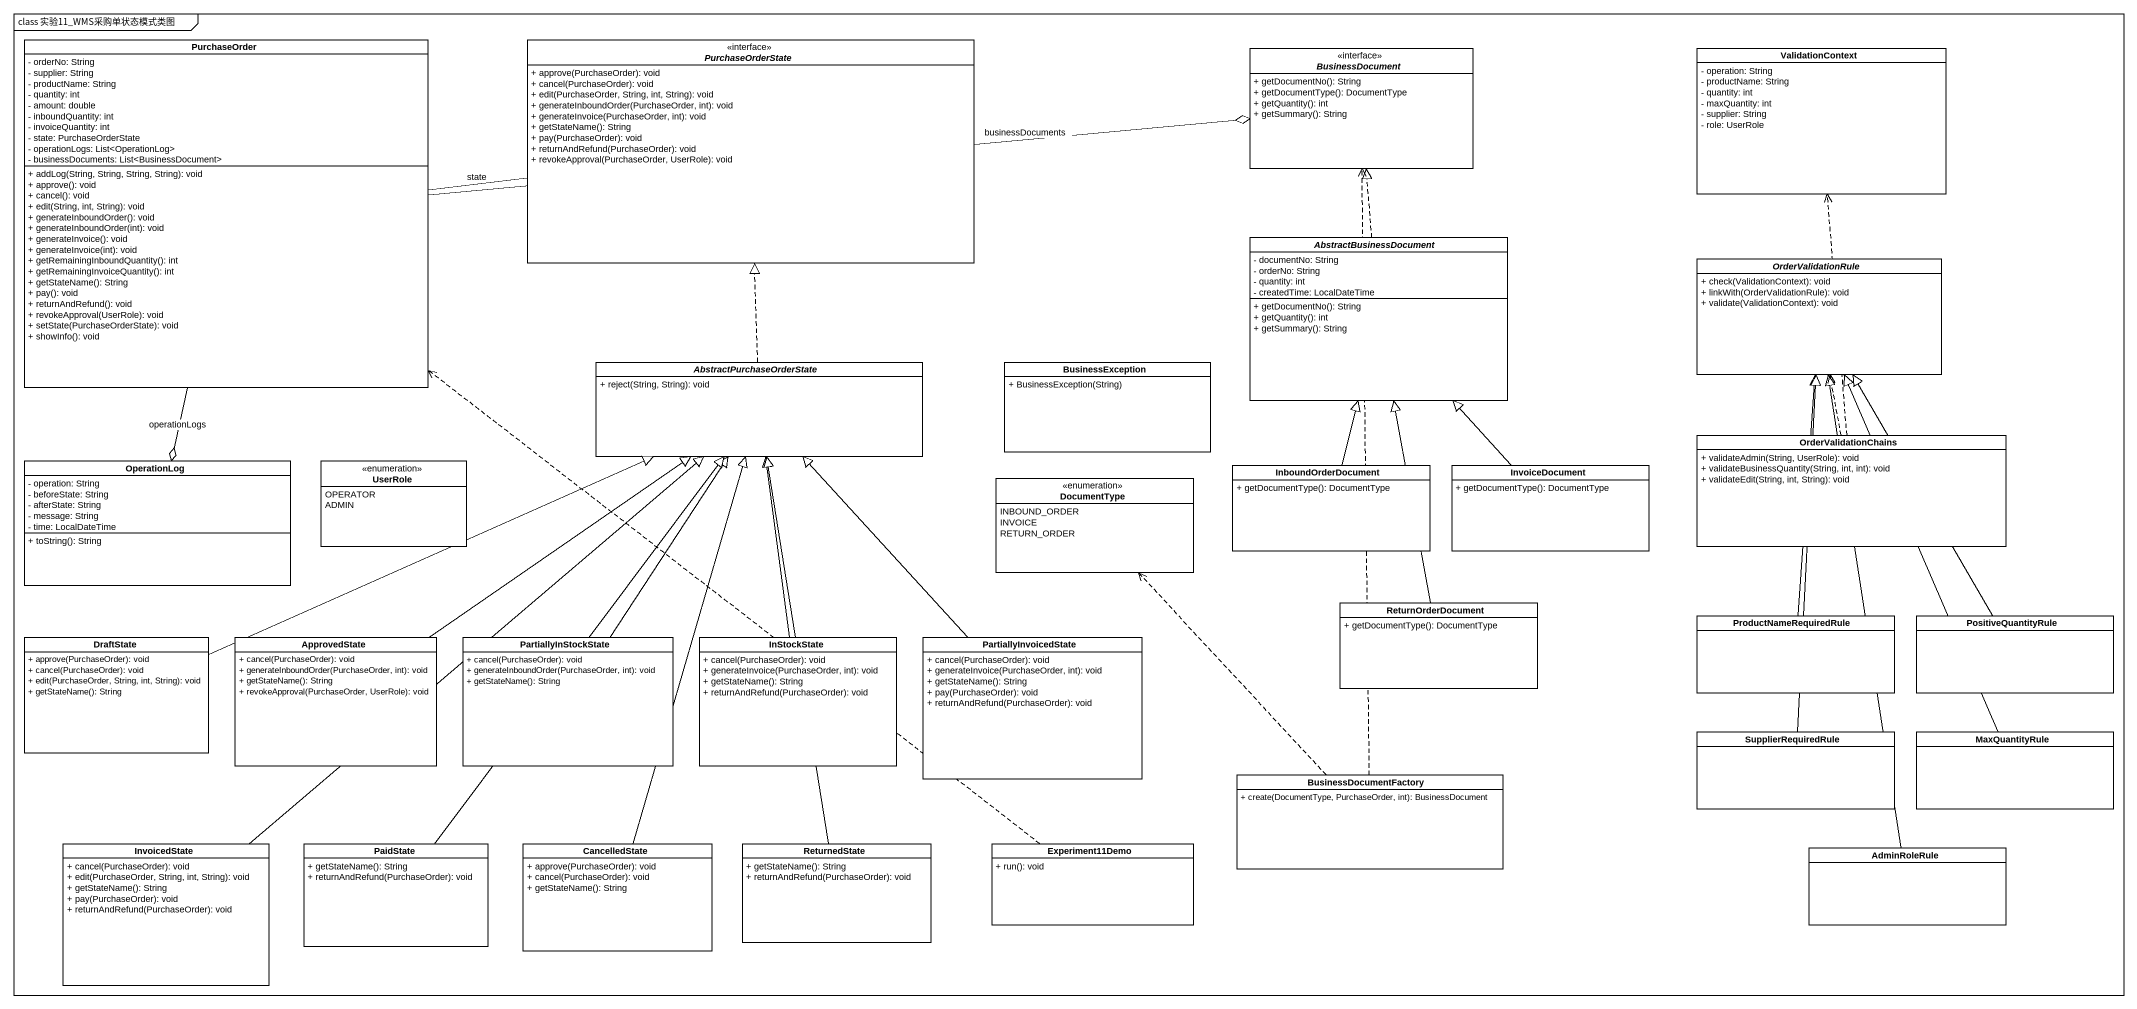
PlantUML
@startuml
mainframe class 实验11_WMS采购单状态模式类图
hide circle
hide empty members
skinparam classAttributeIconSize 0
class PurchaseOrder {
  - orderNo: String
  - supplier: String
  - productName: String
  - quantity: int
  - amount: double
  - inboundQuantity: int
  - invoiceQuantity: int
  - state: PurchaseOrderState
  - operationLogs: List<OperationLog>
  - businessDocuments: List<BusinessDocument>
  + addLog(String, String, String, String): void
  + approve(): void
  + cancel(): void
  + edit(String, int, String): void
  + generateInboundOrder(): void
  + generateInboundOrder(int): void
  + generateInvoice(): void
  + generateInvoice(int): void
  + getRemainingInboundQuantity(): int
  + getRemainingInvoiceQuantity(): int
  + getStateName(): String
  + pay(): void
  + returnAndRefund(): void
  + revokeApproval(UserRole): void
  + setState(PurchaseOrderState): void
  + showInfo(): void
}
interface PurchaseOrderState {
  + approve(PurchaseOrder): void
  + cancel(PurchaseOrder): void
  + edit(PurchaseOrder, String, int, String): void
  + generateInboundOrder(PurchaseOrder, int): void
  + generateInvoice(PurchaseOrder, int): void
  + getStateName(): String
  + pay(PurchaseOrder): void
  + returnAndRefund(PurchaseOrder): void
  + revokeApproval(PurchaseOrder, UserRole): void
}
interface BusinessDocument {
  + getDocumentNo(): String
  + getDocumentType(): DocumentType
  + getQuantity(): int
  + getSummary(): String
}
class ValidationContext {
  - operation: String
  - productName: String
  - quantity: int
  - maxQuantity: int
  - supplier: String
  - role: UserRole
}
abstract class AbstractBusinessDocument {
  - documentNo: String
  - orderNo: String
  - quantity: int
  - createdTime: LocalDateTime
  + getDocumentNo(): String
  + getQuantity(): int
  + getSummary(): String
}
abstract class OrderValidationRule {
  + check(ValidationContext): void
  + linkWith(OrderValidationRule): void
  + validate(ValidationContext): void
}
abstract class AbstractPurchaseOrderState {
  + reject(String, String): void
}
class BusinessException {
  + BusinessException(String)
}
class OrderValidationChains {
  + validateAdmin(String, UserRole): void
  + validateBusinessQuantity(String, int, int): void
  + validateEdit(String, int, String): void
}
class OperationLog {
  - operation: String
  - beforeState: String
  - afterState: String
  - message: String
  - time: LocalDateTime
  + toString(): String
}
enum UserRole {
  OPERATOR
  ADMIN
}
enum DocumentType {
  INBOUND_ORDER
  INVOICE
  RETURN_ORDER
}
class InboundOrderDocument {
  + getDocumentType(): DocumentType
}
class InvoiceDocument {
  + getDocumentType(): DocumentType
}
class DraftState {
  + approve(PurchaseOrder): void
  + cancel(PurchaseOrder): void
  + edit(PurchaseOrder, String, int, String): void
  + getStateName(): String
}
class ApprovedState {
  + cancel(PurchaseOrder): void
  + generateInboundOrder(PurchaseOrder, int): void
  + getStateName(): String
  + revokeApproval(PurchaseOrder, UserRole): void
}
class PartiallyInStockState {
  + cancel(PurchaseOrder): void
  + generateInboundOrder(PurchaseOrder, int): void
  + getStateName(): String
}
class InStockState {
  + cancel(PurchaseOrder): void
  + generateInvoice(PurchaseOrder, int): void
  + getStateName(): String
  + returnAndRefund(PurchaseOrder): void
}
class PartiallyInvoicedState {
  + cancel(PurchaseOrder): void
  + generateInvoice(PurchaseOrder, int): void
  + getStateName(): String
  + pay(PurchaseOrder): void
  + returnAndRefund(PurchaseOrder): void
}
class ReturnOrderDocument {
  + getDocumentType(): DocumentType
}
class ProductNameRequiredRule
class PositiveQuantityRule
class SupplierRequiredRule
class MaxQuantityRule
class BusinessDocumentFactory {
  + create(DocumentType, PurchaseOrder, int): BusinessDocument
}
class InvoicedState {
  + cancel(PurchaseOrder): void
  + edit(PurchaseOrder, String, int, String): void
  + getStateName(): String
  + pay(PurchaseOrder): void
  + returnAndRefund(PurchaseOrder): void
}
class PaidState {
  + getStateName(): String
  + returnAndRefund(PurchaseOrder): void
}
class CancelledState {
  + approve(PurchaseOrder): void
  + cancel(PurchaseOrder): void
  + getStateName(): String
}
class ReturnedState {
  + getStateName(): String
  + returnAndRefund(PurchaseOrder): void
}
class Experiment11Demo {
  + run(): void
}
class AdminRoleRule
PurchaseOrder -right- PurchaseOrderState : state
PurchaseOrder -right-o BusinessDocument : businessDocuments
PurchaseOrder --o OperationLog : operationLogs
AbstractBusinessDocument .up.|> BusinessDocument
AbstractPurchaseOrderState .up.|> PurchaseOrderState
OrderValidationChains .up.> ValidationContext
OrderValidationChains .up.> OrderValidationRule
InboundOrderDocument -up-|> AbstractBusinessDocument
InvoiceDocument -up-|> AbstractBusinessDocument
DraftState -right-|> AbstractPurchaseOrderState
ApprovedState -up-|> AbstractPurchaseOrderState
PartiallyInStockState -up-|> AbstractPurchaseOrderState
InStockState -up-|> AbstractPurchaseOrderState
PartiallyInvoicedState -up-|> AbstractPurchaseOrderState
ReturnOrderDocument -up-|> AbstractBusinessDocument
ProductNameRequiredRule -up-|> OrderValidationRule
PositiveQuantityRule -up-|> OrderValidationRule
SupplierRequiredRule -up-|> OrderValidationRule
MaxQuantityRule -up-|> OrderValidationRule
BusinessDocumentFactory .up.> BusinessDocument
BusinessDocumentFactory .up.> DocumentType
InvoicedState -up-|> AbstractPurchaseOrderState
PaidState -up-|> AbstractPurchaseOrderState
CancelledState -up-|> AbstractPurchaseOrderState
ReturnedState -up-|> AbstractPurchaseOrderState
Experiment11Demo .up.> PurchaseOrder
AdminRoleRule -up-|> OrderValidationRule
@enduml
